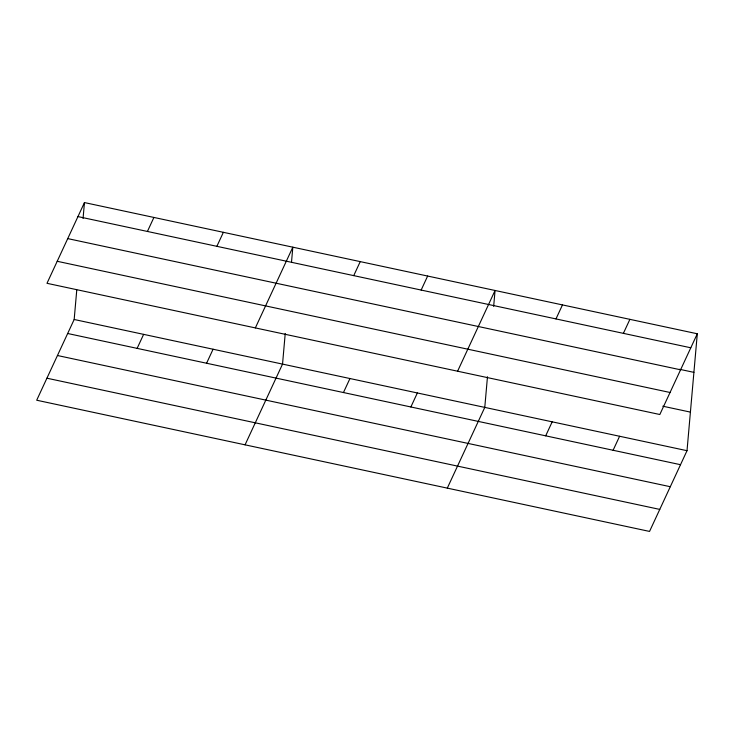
<?xml version="1.0" encoding="UTF-8"?>
<svg xmlns="http://www.w3.org/2000/svg" width="734" height="734" viewBox="0 0 734 734"><rect width="100%" height="100%" fill="white"/><g stroke="black" fill="none" stroke-linecap="round" stroke-linejoin="round"><path stroke-width="1.1" d="M697.3 333.777L659.829 414.508L46.985 283.306L84.456 202.575L697.3 333.777L687.015 450.694L649.544 531.425L36.7 400.223L74.171 319.492L76.767 289.985M83.061 218.466L84.456 202.575M285.232 333.465L282.535 364.101L245.064 444.832M291.526 261.937L292.829 247.184L255.349 327.914M487.468 376.762L484.779 407.398L447.3 488.128M493.661 306.372L495.065 290.481L457.594 371.211M147.415 231.458L153.911 217.447M137.13 348.366L143.625 334.365M216.869 246.321L223.375 232.32M206.584 363.238L213.08 349.228M353.733 275.626L360.238 261.616M343.448 392.543L349.953 378.533M421.151 290.058L427.647 276.048M410.866 406.975L417.362 392.965M555.977 318.923L562.473 304.913M545.683 435.831L552.188 421.83M623.386 333.355L629.891 319.345M613.101 450.263L619.597 436.262M77.96 216.585L690.795 347.788M679.537 369.285L693.905 372.358M67.739 238.605L680.574 369.808M57.206 261.286L670.05 392.488M662.784 406.196L690.41 412.113M74.171 319.492L687.015 450.694M67.675 333.502L680.51 464.695M57.454 355.513L670.289 486.715M46.921 378.203L659.765 509.405"/></g></svg>
